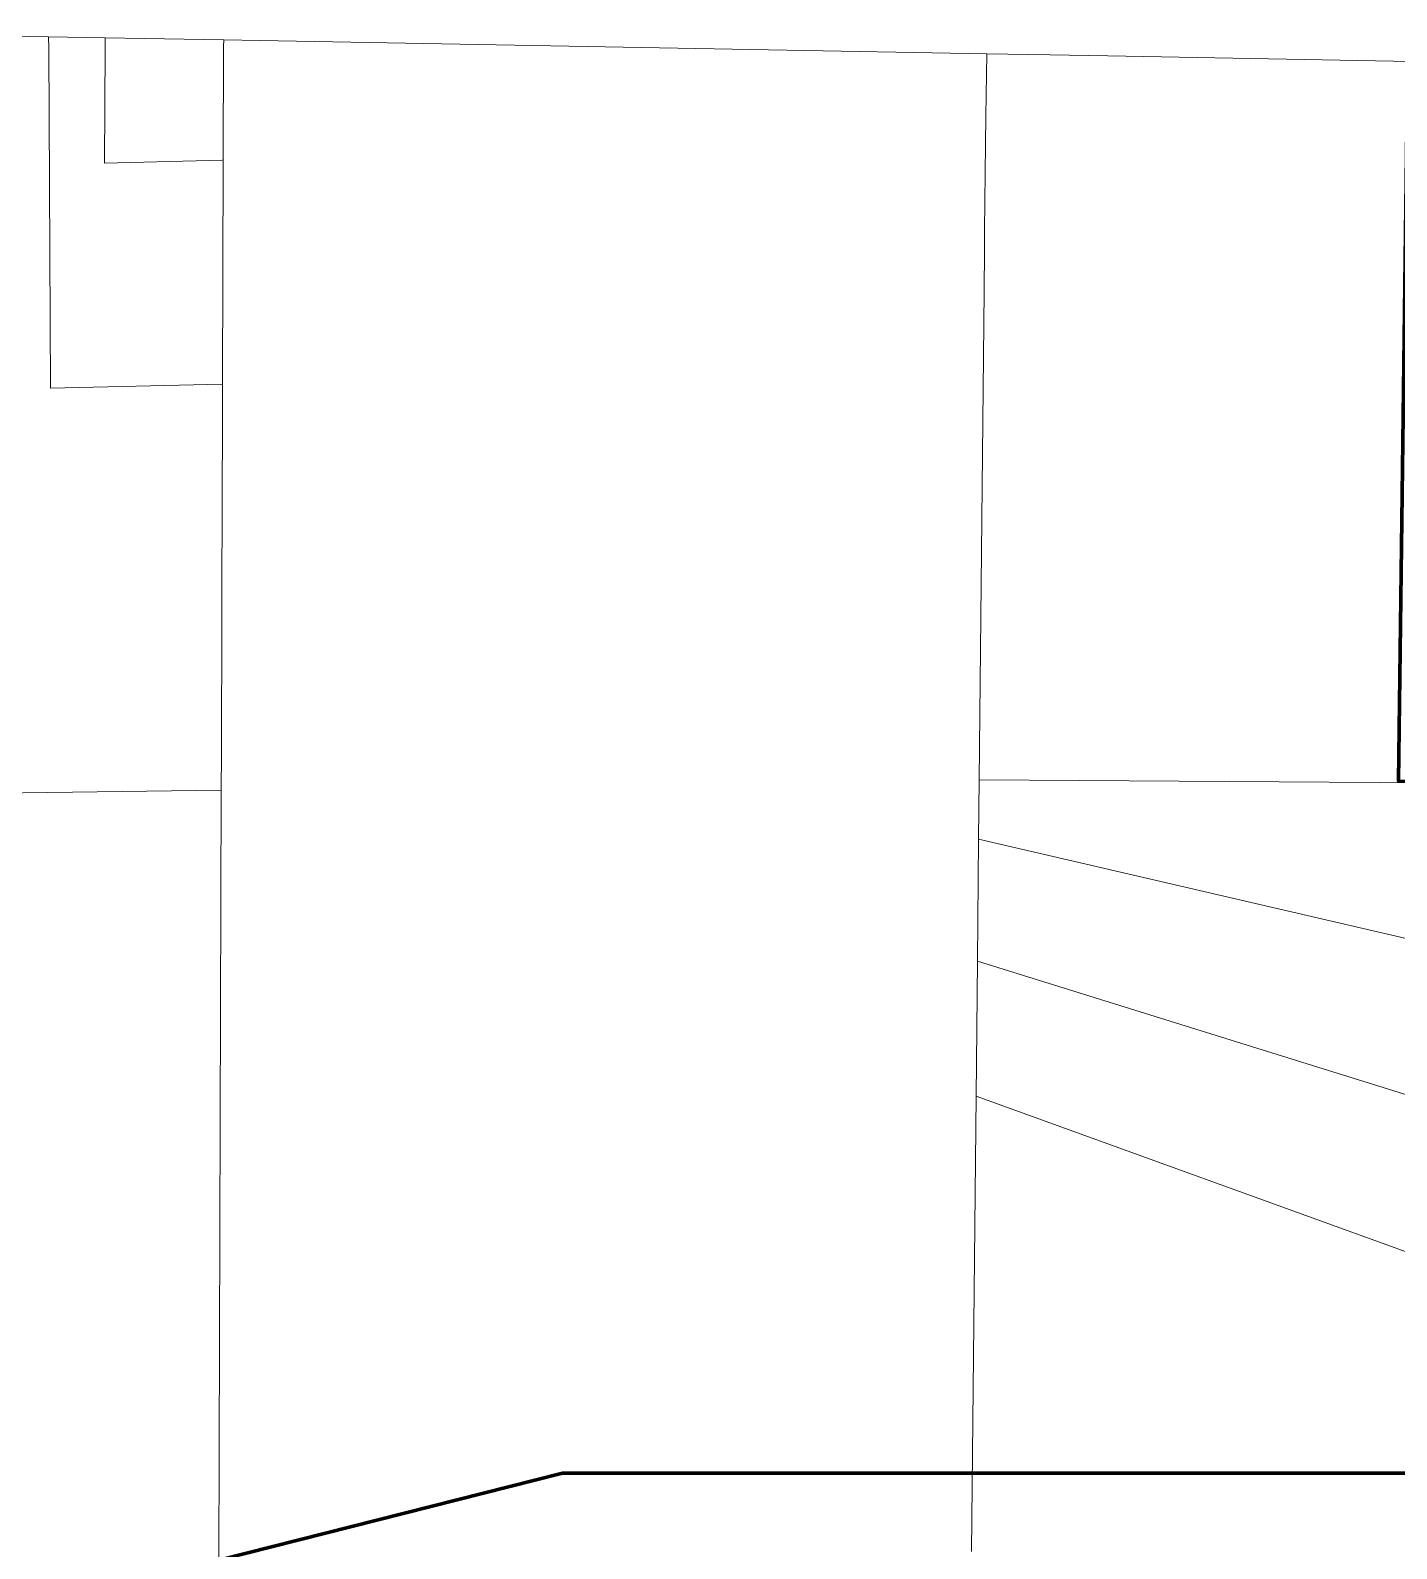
# Model space of a CAD drawing. Header units: feet. Extents: x 865220 to 2774701, y -2240498 to 961524.
# Drawn here: x 2763460 to 2765826, y 954671 to 957301 of the extents above; entities that cross this region are included whole.
import ezdxf

# ---------------------------------------------------------------- set-up
doc = ezdxf.new("R2010")
doc.units = ezdxf.units.FT
doc.header["$LTSCALE"] = 0.015
doc.header["$MEASUREMENT"] = 0
doc.layers.add('Parcels', color=7, linetype='Continuous', lineweight=0)
doc.layers.add('Route_3_PSAs', color=1, linetype='Continuous', lineweight=100)

msp = doc.modelspace()

# ---------------------------------------------------------------- linework, layer by layer
at = {"layer": 'Parcels', "lineweight": 5, "ltscale": 100}
for p, q in [((2763491.2, 957290.3), (2763425.1, 957291.5)), ((2763589.2, 957288.5), (2763491.2, 957290.3)), ((2763491.2, 957290.3), (2763491.4, 957269.9)), ((2763491.4, 957269.9), (2763491.2, 957290.3)), ((2763491.2, 957290.3), (2763491.2, 957290.3)), ((2763589.1, 957271.2), (2763589.2, 957288.5)), ((2763794.4, 957284.7), (2763589.2, 957288.5)), ((2763589.2, 957288.5), (2763589.2, 957288.5)), ((2763794.3, 957274), (2763794.4, 957284.7)), ((2763794.4, 957284.7), (2763794.4, 957284.7)), ((2765116.1, 957260.6), (2763794.4, 957284.7)), ((2763491.4, 957269.9), (2763494.3, 956681.2)), ((2763587.8, 957071.2), (2763589.1, 957271.2)), ((2763793.7, 957076.8), (2763794.3, 957274)), ((2763587.8, 957071.2), (2763791.9, 957076.7)), ((2763791.9, 957076.7), (2763793.7, 957076.8)), ((2763793.7, 957076.8), (2763791.9, 957076.7)), ((2763793.7, 957076.8), (2763792.5, 956688.3)), ((2763791.6, 956688.3), (2763494.3, 956681.2)), ((2763791.6, 956688.3), (2763792.5, 956688.3)), ((2763792.5, 956688.3), (2763792.2, 956590.2)), ((2763792.2, 956590.2), (2763792, 956522.6)), ((2763792, 956522.6), (2763790.5, 956049.2)), ((2763790.5, 956049.2), (2763790.3, 955984.9)), ((2763130.7, 955976.4), (2763790.3, 955984.9)), ((2763790.3, 955984.9), (2763786.2, 954650.6))]:
    msp.add_line(p, q, dxfattribs=at)
at = {"layer": 'Parcels', "lineweight": 5}
for p, q in [((2765114.6, 957153.3), (2765116.3, 957260.6)), ((2765116.3, 957260.6), (2765116.1, 957260.6)), ((2765116.3, 957260.6), (2765116.3, 957260.6)), ((2765225.8, 957258.7), (2765116.3, 957260.6)), ((2765325.8, 957256.9), (2765225.8, 957258.7)), ((2765890.2, 957246.8), (2765325.8, 957256.9)), ((2765114.6, 957153.3), (2765112.6, 956954.4)), ((2765112.3, 956920.8), (2765112.6, 956954.4)), ((2765111.6, 956848.9), (2765112.3, 956920.8)), ((2765111.6, 956848.9), (2765103.2, 956003)), ((2765102.2, 955899.9), (2765103.2, 956003)), ((2765103.2, 956003), (2765102.2, 955899.9)), ((2765103.2, 956003), (2765886.5, 955997.6)), ((2765102.2, 955899.9), (2765100, 955688.9)), ((2766161.4, 955653.9), (2765102.2, 955899.9)), ((2765102.2, 955899.9), (2765102.2, 955899.9)), ((2765097.7, 955454.5), (2765100, 955688.9)), ((2765100, 955688.9), (2765097.7, 955454.5)), ((2765100.1, 955688.9), (2765100, 955688.9)), ((2765100, 955688.9), (2765100.1, 955688.9)), ((2766251.4, 955330), (2765100.1, 955688.9)), ((2765100.1, 955688.9), (2766251.4, 955330)), ((2765097.7, 955454.5), (2765089.7, 954665.7)), ((2766214.4, 955050.3), (2765097.7, 955454.5)), ((2765097.7, 955454.5), (2765097.7, 955454.5)), ((2765097.7, 955454.5), (2765097.7, 955454.5))]:
    msp.add_line(p, q, dxfattribs=at)
at = {"layer": 'Route_3_PSAs', "ltscale": 50, "flags": 128}
msp.add_lwpolyline([(2765847.9, 957447.7), (2768617.2, 957421.7), (2768600.1, 956806.7), (2768477.8, 956145.2), (2768507.8, 955585.1), (2769992.3, 955585.1), (2769862.1, 953817.7), (2766205.5, 950780.9), (2765276.3, 950776.5), (2764380.6, 951884), (2763720.6, 951884), (2763786.2, 954650.6), (2764381.1, 954801.5), (2766461.2, 954801.5), (2766410.2, 955994.1), (2765829.7, 956000.3), (2765847.9, 957447.7)], dxfattribs=at)

doc.saveas('drawing.dxf')
